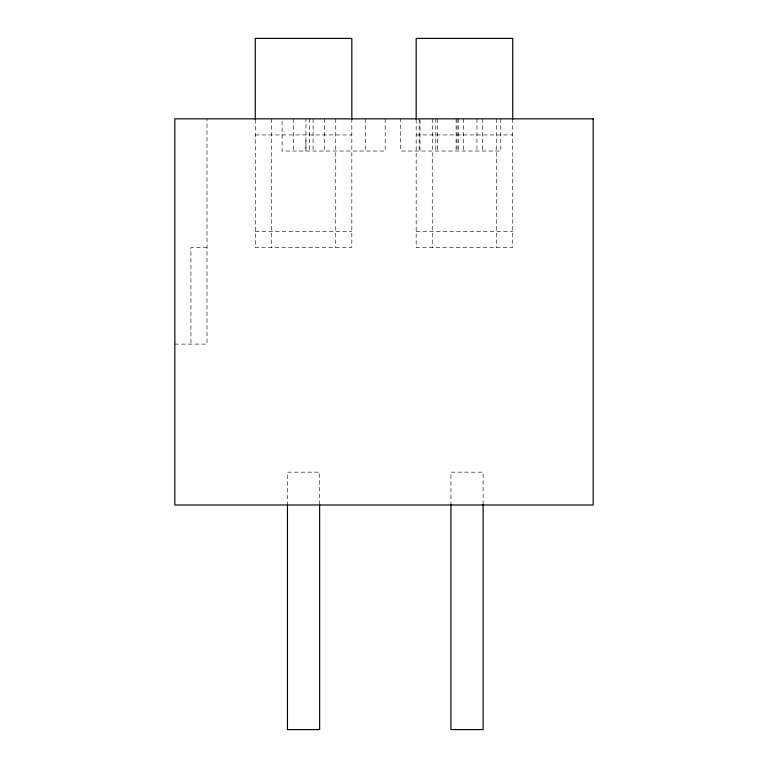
<?xml version="1.0" encoding="UTF-8"?>
<svg xmlns="http://www.w3.org/2000/svg" width="768" height="768" viewBox="0 0 768 768"><rect width="100%" height="100%" fill="white"/><g stroke="black" fill="none" stroke-linecap="round" stroke-linejoin="round"><path stroke-width="0.58" stroke-dasharray="3.84 2.88" d="M305.933 140.304L305.933 151.027L305.933 118.848M255.283 134.938L351.821 134.938M416.179 134.938L512.717 134.938M255.283 231.475L351.821 231.475M416.179 231.475L512.717 231.475M207.014 247.565L190.925 247.565L190.925 344.102M174.835 344.102L207.014 344.102L207.014 118.848M512.717 118.848L512.717 247.565L416.179 247.565L416.179 118.848M500.794 118.848L500.794 151.027L400.685 151.027L400.685 118.848M496.627 118.848L496.627 247.565M483.11 504.499L483.11 472.166L450.931 472.166L450.931 504.499M482.323 118.848L482.323 151.027M476.957 118.848L476.957 151.027M463.373 118.848L463.373 151.027M458.486 118.848L458.486 151.027M457.075 118.848L457.075 151.027M456.106 118.848L456.106 151.027M437.635 118.848L437.635 151.027M435.84 118.848L435.84 151.027M432.269 118.848L432.269 247.565M420 120.038L420 151.027M419.155 118.848L419.155 151.027M385.19 118.848L385.19 151.027L282.096 151.027L282.096 118.848M365.53 118.848L365.53 151.027M351.821 118.848L351.821 247.565L255.283 247.565L255.283 118.848M335.731 118.848L335.731 247.565M324.413 118.848L324.413 151.027M319.642 504.499L319.642 472.166L287.462 472.166L287.462 504.499M313.085 118.848L313.085 151.027M309.427 118.848L309.427 151.027M293.424 118.848L293.424 151.027M271.373 118.848L271.373 247.565"/><path stroke-width="1.15" d="M512.717 119.443L512.717 38.4L416.179 38.4L416.179 119.443M483.11 504.499L483.11 729.6L450.931 729.6L450.931 504.499M351.821 119.443L351.821 38.4L255.283 38.4L255.283 119.443M319.642 504.499L319.642 729.6L287.462 729.6L287.462 504.499M593.165 118.848L174.835 118.848L174.835 504.989L593.165 504.989L593.165 118.848"/></g></svg>
